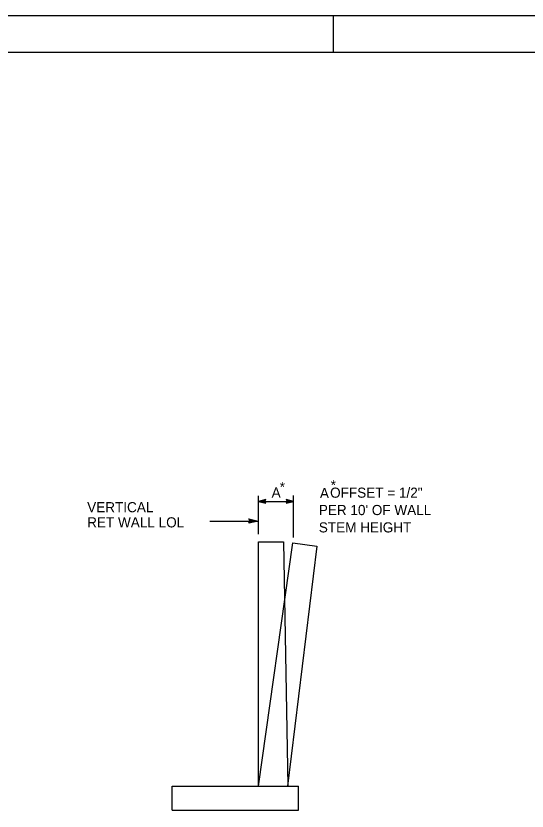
# Model space of a CAD drawing. Extents: x 0 to 2.83, y 0 to 1.83.
# Drawn here: x 0.822 to 1.411, y 0.918 to 1.833 of the extents above; entities that cross this region are included whole.
import ezdxf

# ---------------------------------------------------------------- set-up
doc = ezdxf.new("R2010")
doc.units = 0
for name, color, linetype in [('10 Sheet Format', 7, 'Continuous'), ('210 Border', 7, 'Continuous'), ('212 Leaders and Dim Lines', 7, 'Continuous'), ('214 Text and Titles', 7, 'Continuous'), ('240 Concrete', 7, 'Continuous'), ('251 Masonry', 7, 'Continuous')]:
    doc.layers.add(name, color=color, linetype=linetype)

msp = doc.modelspace()

# ---------------------------------------------------------------- linework, layer by layer
at = {"layer": '10 Sheet Format'}
msp.add_lwpolyline([(0, 0), (2.83333, 0), (2.83333, 1.83333), (0, 1.83333)], close=True, dxfattribs=at)
at = {"layer": '210 Border'}
for p, q in [((1.1875, 1.83333), (1.1875, 1.79167)), ((0.08333, 1.79167), (2.79167, 1.79167))]:
    msp.add_line(p, q, dxfattribs=at)
at = {"layer": '212 Leaders and Dim Lines'}
for p, q in [((1.10168, 1.23658), (1.10168, 1.28087)), ((1.10168, 1.27441), (1.14173, 1.27441)), ((1.14173, 1.23259), (1.14173, 1.28124)), ((1.04556, 1.25169), (1.10127, 1.25169))]:
    msp.add_line(p, q, dxfattribs=at)
for points in [[(1.10168, 1.27441), (1.11012, 1.2723), (1.10872, 1.27441), (1.11012, 1.27652), (1.10168, 1.27441)], [(1.10318, 1.27441), (1.1093, 1.27288), (1.10828, 1.27441), (1.1093, 1.27595), (1.10318, 1.27441)], [(1.10444, 1.27441), (1.10861, 1.27337), (1.10791, 1.27441), (1.10861, 1.27546), (1.10444, 1.27441)], [(1.10547, 1.27441), (1.10804, 1.27376), (1.10762, 1.27441), (1.10804, 1.27506), (1.10547, 1.27441)], [(1.10554, 1.27468), (1.10743, 1.2742), (1.10729, 1.27441), (1.10743, 1.27463), (1.10554, 1.27415)], [(1.14173, 1.27441), (1.13329, 1.27652), (1.13469, 1.27441), (1.13329, 1.2723), (1.14173, 1.27441)], [(1.14023, 1.27441), (1.13411, 1.27595), (1.13513, 1.27441), (1.13411, 1.27288), (1.14023, 1.27441)], [(1.13897, 1.27441), (1.13481, 1.27546), (1.1355, 1.27441), (1.13481, 1.27337), (1.13897, 1.27441)], [(1.13794, 1.27441), (1.13538, 1.27506), (1.1358, 1.27441), (1.13538, 1.27376), (1.13794, 1.27441)], [(1.13787, 1.27415), (1.13598, 1.27463), (1.13612, 1.27441), (1.13598, 1.2742), (1.13787, 1.27468)]]:
    msp.add_lwpolyline(points, dxfattribs=at)
at = {"layer": '240 Concrete'}
for p, q in [((1.10168, 1.22787), (1.13024, 1.22787)), ((1.10168, 0.94662), (1.10168, 1.22787)), ((1.13024, 1.22787), (1.13545, 0.94662)), ((1.10168, 0.94662), (1.14105, 1.22676)), ((1.16864, 1.22288), (1.13501, 0.94662)), ((1.14105, 1.22676), (1.16864, 1.22288)), ((1.00195, 0.91884), (1.00195, 0.94662)), ((1.00195, 0.94662), (1.14779, 0.94662)), ((1.14779, 0.91884), (1.14779, 0.94662)), ((1.00195, 0.91884), (1.14779, 0.91884))]:
    msp.add_line(p, q, dxfattribs=at)
at = {"layer": '251 Masonry'}
for p, q in [((1.09186, 1.25169), (1.09041, 1.25412)), ((1.09041, 1.25412), (1.09041, 1.25412)), ((1.09041, 1.25412), (1.10127, 1.25169)), ((1.10127, 1.25169), (1.09041, 1.24929)), ((1.09041, 1.24929), (1.09186, 1.25169)), ((1.09041, 1.24929), (1.09041, 1.24929)), ((1.09081, 1.25347), (1.09877, 1.25169)), ((1.09875, 1.25169), (1.09084, 1.24994)), ((1.09627, 1.2517), (1.09116, 1.25056)), ((1.09123, 1.25282), (1.09627, 1.2517)), ((1.09155, 1.2522), (1.09377, 1.2517)), ((1.09377, 1.2517), (1.09159, 1.25121)), ((1.10127, 1.25169), (1.10127, 1.25169))]:
    msp.add_line(p, q, dxfattribs=at)

# ---------------------------------------------------------------- texts
at = {"layer": '212 Leaders and Dim Lines'}
for s, p in [('*', (1.12606, 1.28513)), ('*', (1.18475, 1.28726)), ('A', (1.11673, 1.27875))]:
    msp.add_text(s, height=0.01167, dxfattribs=at).set_placement(p)
at = {"layer": '214 Text and Titles'}
for s, height, p in [('A', 0.01167, (1.17237, 1.2781)), ('   OFFSET = 1/2"', 0.0116669, (1.17109, 1.27856)), ('VERTICAL', 0.011667, (0.90418, 1.26184)), ("PER 10' OF WALL", 0.0116669, (1.17109, 1.25858)), ('RET WALL LOL', 0.0116669, (0.90418, 1.24439)), ('STEM HEIGHT', 0.0116669, (1.17109, 1.23859))]:
    msp.add_text(s, height=height, dxfattribs=at).set_placement(p)

doc.saveas('drawing.dxf')
